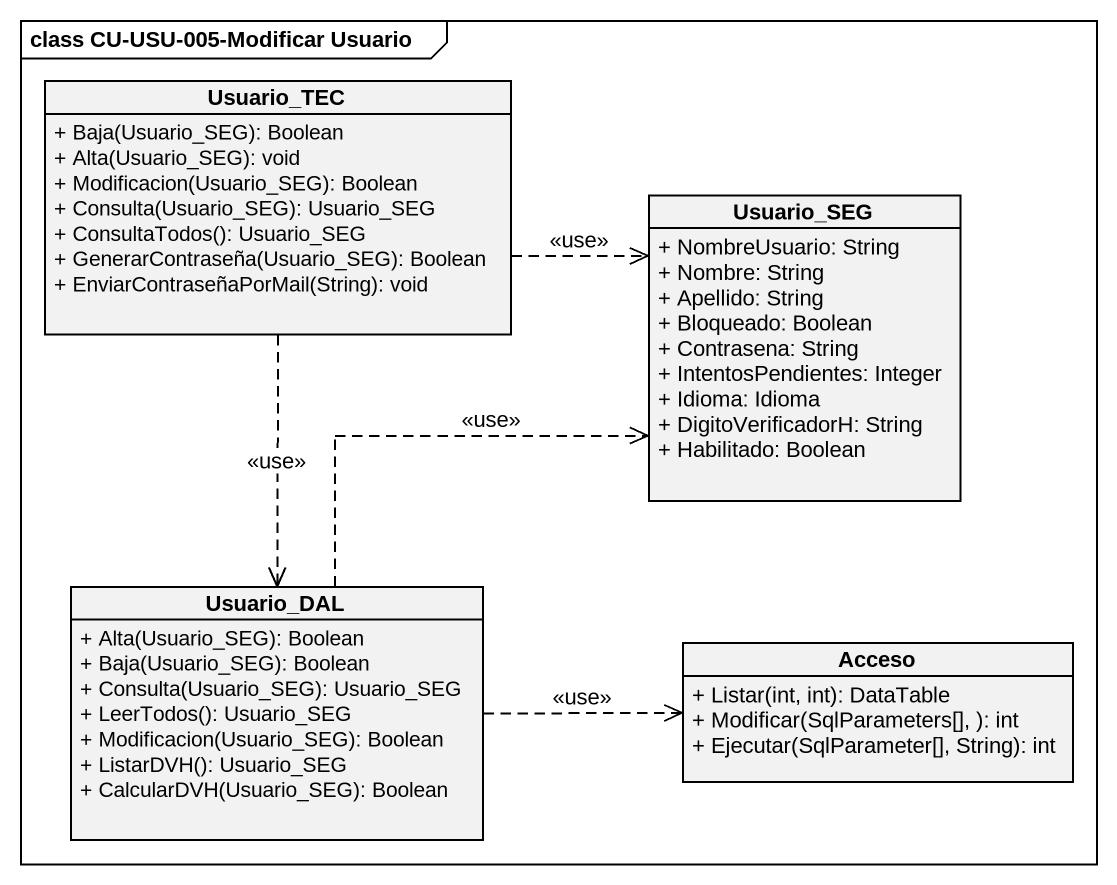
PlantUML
@startuml
mainframe class CU-USU-005-Modificar Usuario
hide circle
hide empty members
skinparam classAttributeIconSize 0
class Usuario_TEC {
  + Baja(Usuario_SEG): Boolean
  + Alta(Usuario_SEG): void
  + Modificacion(Usuario_SEG): Boolean
  + Consulta(Usuario_SEG): Usuario_SEG
  + ConsultaTodos(): Usuario_SEG
  + GenerarContraseña(Usuario_SEG): Boolean
  + EnviarContraseñaPorMail(String): void
}
class Usuario_SEG {
  + NombreUsuario: String
  + Nombre: String
  + Apellido: String
  + Bloqueado: Boolean
  + Contrasena: String
  + IntentosPendientes: Integer
  + Idioma: Idioma
  + DigitoVerificadorH: String
  + Habilitado: Boolean
}
class Usuario_DAL {
  + Alta(Usuario_SEG): Boolean
  + Baja(Usuario_SEG): Boolean
  + Consulta(Usuario_SEG): Usuario_SEG
  + LeerTodos(): Usuario_SEG
  + Modificacion(Usuario_SEG): Boolean
  + ListarDVH(): Usuario_SEG
  + CalcularDVH(Usuario_SEG): Boolean
}
class Acceso {
  + Listar(int, int): DataTable
  + Modificar(SqlParameters[], ): int
  + Ejecutar(SqlParameter[], String): int
}
Usuario_TEC .right.> Usuario_SEG : <<use>>
Usuario_TEC ..> Usuario_DAL : <<use>>
Usuario_DAL .up.> Usuario_SEG : <<use>>
Usuario_DAL .right.> Acceso : <<use>>
@enduml
